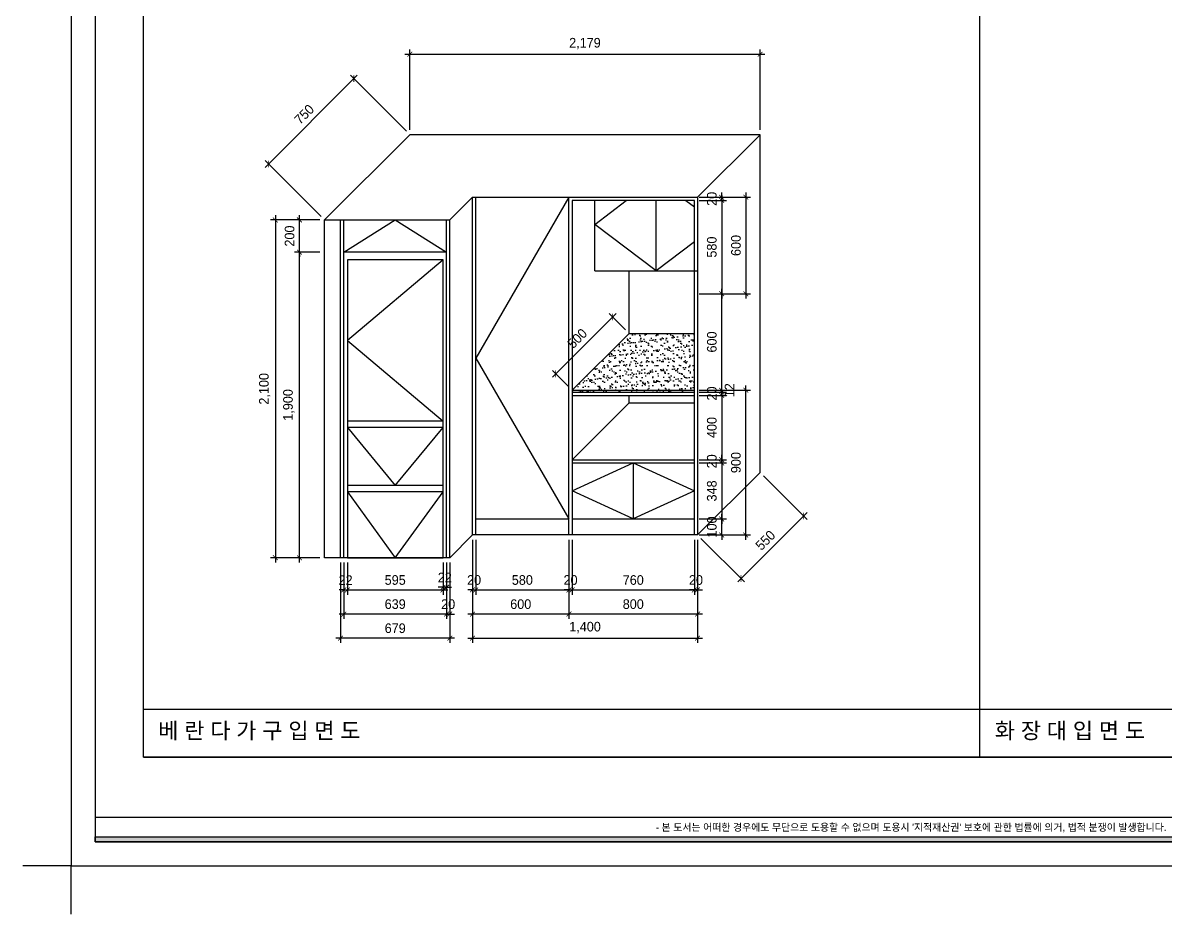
# Model space of a CAD drawing. Header units: millimetres. Extents: x 261942 to 379971, y 117646 to 213875.
# Drawn here: x 340971 to 348076, y 154486 to 160028 of the extents above; entities that cross this region are included whole.
import ezdxf
from ezdxf.enums import TextEntityAlignment as Align

# ---------------------------------------------------------------- set-up
doc = ezdxf.new("R2010")
doc.units = ezdxf.units.MM
doc.header["$LTSCALE"] = 100
doc.header["$PDMODE"] = 3
doc.layers.get('DEFPOINTS').update_dxf_attribs({"color": 248})
for name, color, linetype in [('0-ELC TEXT', 7, 'Continuous'), ('0-SHEET', 7, 'Continuous'), ('04_FUR', 6, 'Continuous'), ('06-FUR', 6, 'Continuous'), ('F-SYM', 7, 'Continuous'), ('FORM(YOURNAME)-11', 1, 'Continuous')]:
    doc.layers.add(name, color=color, linetype=linetype)
doc.styles.add('HY 울릉도 L', font='')
doc.styles.add('YOURNAME', font='HY울릉도M.TTF')
doc.styles.add('코레일둥고', font='Korail_Round_Gothic_Medium.ttf')
doc.styles.get('HY 울릉도 L').set_extended_font_data('HY울릉도L')
doc.dimstyles.new('30', dxfattribs={"dimscale": 30, "dimtxt": 2, "dimasz": 1, "dimexe": 1, "dimexo": 1, "dimgap": 1, "dimtad": 1, "dimdec": 0, "dimrnd": 0.05, "dimdsep": 46, "dimlunit": 6, "dimtxsty": 'HY 울릉도 L', "dimblk": 'ARCHTICK', "dimcen": 2.5, "dimdle": 1, "dimclrd": 133, "dimclre": 133, "dimclrt": 30, "dimadec": 0, "dimazin": 0, "dimtfac": 1, "dimtdec": 0, "dimtix": 1, "dimtmove": 2, "dimatfit": 3, "dimldrblk": 'ARCHTICK', "dimfxl": 0, "dimlwd": -1, "dimlwe": -1, "dimarcsym": 0})

# ---------------------------------------------------------------- blocks, each defined once
blk = doc.blocks.new('_ArchTick')
at = {"color": 0, "linetype": 'ByBlock', "const_width": 0.15}
blk.add_lwpolyline([(-0.5, -0.5), (0.5, 0.5)], dxfattribs=at)
blk = doc.blocks.new('*D485')
at = {"color": 133}
for p, q in [((343347.7, 159832.6), (345586.7, 159832.6)), ((343377.7, 159362.6), (343377.7, 159862.6)), ((345556.7, 159362.6), (345556.7, 159862.6))]:
    blk.add_line(p, q, dxfattribs=at)
at = {"layer": 'DEFPOINTS', "color": 0}
for p in [(345556.7, 159832.6), (343377.7, 159332.6, 163.6), (345556.7, 159332.6, 163.6)]:
    blk.add_point(p, dxfattribs=at)
at = {"color": 133, "xscale": 30, "yscale": 30, "zscale": 30, "rotation": 180}
blk.add_blockref('_ArchTick', (343377.7, 159832.6), dxfattribs=at)
at = {"color": 133, "xscale": 30, "yscale": 30, "zscale": 30}
blk.add_blockref('_ArchTick', (345556.7, 159832.6), dxfattribs=at)
at = {"color": 30, "insert": (344467.2, 159898.6), "char_height": 60, "attachment_point": 5, "style": 'HY 울릉도 L'}
blk.add_mtext('2,179', dxfattribs=at)
blk = doc.blocks.new('*D487')
at = {"color": 133}
for p, q in [((342541.5, 158832.3), (342541.5, 156672.3)), ((342817.4, 158802.3), (342511.5, 158802.3)), ((342817.4, 156702.3), (342511.5, 156702.3))]:
    blk.add_line(p, q, dxfattribs=at)
at = {"layer": 'DEFPOINTS', "color": 0}
for p in [(342847.4, 158802.3, 163.6), (342541.5, 156702.3), (342847.4, 156702.3, 163.6)]:
    blk.add_point(p, dxfattribs=at)
at = {"color": 133, "xscale": 30, "yscale": 30, "zscale": 30}
for p, rotation in [((342541.5, 158802.3), 90), ((342541.5, 156702.3), 270)]:
    blk.add_blockref('_ArchTick', p, dxfattribs=dict(at, rotation=rotation))
at = {"color": 30, "insert": (342475.5, 157752.3), "char_height": 60, "attachment_point": 5, "rotation": 90, "style": 'HY 울릉도 L'}
blk.add_mtext('2,100', dxfattribs=at)
blk = doc.blocks.new('*D488')
at = {"color": 133}
for p, q in [((342817.4, 158602.3), (342661.5, 158602.3)), ((342691.5, 156672.3), (342691.5, 158632.3)), ((342787.4, 156702.3), (342661.5, 156702.3))]:
    blk.add_line(p, q, dxfattribs=at)
at = {"layer": 'DEFPOINTS', "color": 0}
for p in [(342691.5, 158602.3), (342847.4, 158602.3), (342817.4, 156702.3)]:
    blk.add_point(p, dxfattribs=at)
at = {"color": 133, "xscale": 30, "yscale": 30, "zscale": 30}
for p, rotation in [((342691.5, 158602.3), 90), ((342691.5, 156702.3), 270)]:
    blk.add_blockref('_ArchTick', p, dxfattribs=dict(at, rotation=rotation))
at = {"color": 30, "insert": (342625.5, 157652.3), "char_height": 60, "attachment_point": 5, "rotation": 90, "style": 'HY 울릉도 L'}
blk.add_mtext('1,900', dxfattribs=at)
blk = doc.blocks.new('*D489')
at = {"color": 133}
for p, q in [((342691.5, 158802.3), (342691.5, 158832.3)), ((342817.4, 158802.3), (342661.5, 158802.3)), ((342691.5, 158602.3), (342691.5, 158802.3)), ((342817.4, 158602.3), (342661.5, 158602.3)), ((342691.5, 158602.3), (342691.5, 158572.3))]:
    blk.add_line(p, q, dxfattribs=at)
at = {"layer": 'DEFPOINTS', "color": 0}
for p in [(342691.5, 158802.3), (342847.4, 158802.3, 163.6), (342847.4, 158602.3)]:
    blk.add_point(p, dxfattribs=at)
at = {"color": 133, "xscale": 30, "yscale": 30, "zscale": 30}
for p, rotation in [((342691.5, 158802.3), 270), ((342691.5, 158602.3), 90)]:
    blk.add_blockref('_ArchTick', p, dxfattribs=dict(at, rotation=rotation))
at = {"color": 30, "insert": (342630.2, 158702.3), "char_height": 60, "attachment_point": 5, "rotation": 90, "style": 'HY 울릉도 L'}
blk.add_mtext('200', dxfattribs=at)
blk = doc.blocks.new('*D490')
at = {"color": 133}
for p, q in [((342947.4, 156672.3), (342947.4, 156172.3)), ((343626.4, 156672.3), (343626.4, 156172.3)), ((343656.4, 156202.3), (342917.4, 156202.3))]:
    blk.add_line(p, q, dxfattribs=at)
at = {"layer": 'DEFPOINTS', "color": 0}
for p in [(342947.4, 156702.3), (343626.4, 156702.3), (342947.4, 156202.3)]:
    blk.add_point(p, dxfattribs=at)
at = {"color": 133, "xscale": 30, "yscale": 30, "zscale": 30, "rotation": 180}
blk.add_blockref('_ArchTick', (342947.4, 156202.3), dxfattribs=at)
at = {"color": 133, "xscale": 30, "yscale": 30, "zscale": 30}
blk.add_blockref('_ArchTick', (343626.4, 156202.3), dxfattribs=at)
at = {"color": 30, "insert": (343286.9, 156263.6), "char_height": 60, "attachment_point": 5, "style": 'HY 울릉도 L'}
blk.add_mtext('679', dxfattribs=at)
blk = doc.blocks.new('*D491')
at = {"color": 133}
for p, q in [((342967.4, 156672.3), (342967.4, 156472.3)), ((342989.4, 156672.3), (342989.4, 156472.3)), ((342967.4, 156502.3), (342937.4, 156502.3)), ((342967.4, 156502.3), (342989.4, 156502.3)), ((342989.4, 156502.3), (343019.4, 156502.3))]:
    blk.add_line(p, q, dxfattribs=at)
at = {"layer": 'DEFPOINTS', "color": 0}
for p in [(342967.4, 156702.3), (342989.4, 156702.3), (342989.4, 156502.3)]:
    blk.add_point(p, dxfattribs=at)
at = {"color": 133, "xscale": 30, "yscale": 30, "zscale": 30}
blk.add_blockref('_ArchTick', (342967.4, 156502.3), dxfattribs=at)
at = {"color": 133, "xscale": 30, "yscale": 30, "zscale": 30, "rotation": 180}
blk.add_blockref('_ArchTick', (342989.4, 156502.3), dxfattribs=at)
at = {"color": 30, "insert": (342978.4, 156563), "char_height": 60, "attachment_point": 5, "style": 'HY 울릉도 L'}
blk.add_mtext('22', dxfattribs=at)
blk = doc.blocks.new('*D492')
at = {"color": 133}
for p, q in [((342989.4, 156672.3), (342989.4, 156472.3)), ((343584.4, 156672.3), (343584.4, 156472.3)), ((342959.4, 156502.3), (343614.4, 156502.3))]:
    blk.add_line(p, q, dxfattribs=at)
at = {"layer": 'DEFPOINTS', "color": 0}
for p in [(342989.4, 156702.3), (343584.4, 156702.3), (343584.4, 156502.3)]:
    blk.add_point(p, dxfattribs=at)
at = {"color": 133, "xscale": 30, "yscale": 30, "zscale": 30, "rotation": 180}
blk.add_blockref('_ArchTick', (342989.4, 156502.3), dxfattribs=at)
at = {"color": 133, "xscale": 30, "yscale": 30, "zscale": 30}
blk.add_blockref('_ArchTick', (343584.4, 156502.3), dxfattribs=at)
at = {"color": 30, "insert": (343286.9, 156563.6), "char_height": 60, "attachment_point": 5, "style": 'HY 울릉도 L'}
blk.add_mtext('595', dxfattribs=at)
blk = doc.blocks.new('*D493')
at = {"color": 133}
for p, q in [((343584.4, 156672.3), (343584.4, 156488.6)), ((343606.4, 156672.3), (343606.4, 156488.6)), ((343584.4, 156518.6), (343554.4, 156518.6)), ((343606.4, 156518.6), (343584.4, 156518.6)), ((343606.4, 156518.6), (343636.4, 156518.6))]:
    blk.add_line(p, q, dxfattribs=at)
at = {"layer": 'DEFPOINTS', "color": 0}
for p in [(343584.4, 156702.3), (343606.4, 156702.3), (343584.4, 156518.6)]:
    blk.add_point(p, dxfattribs=at)
at = {"color": 133, "xscale": 30, "yscale": 30, "zscale": 30}
blk.add_blockref('_ArchTick', (343584.4, 156518.6), dxfattribs=at)
at = {"color": 133, "xscale": 30, "yscale": 30, "zscale": 30, "rotation": 180}
blk.add_blockref('_ArchTick', (343606.4, 156518.6), dxfattribs=at)
at = {"color": 30, "insert": (343595.4, 156579.3), "char_height": 60, "attachment_point": 5, "style": 'HY 울릉도 L'}
blk.add_mtext('22', dxfattribs=at)
blk = doc.blocks.new('*D494')
at = {"color": 133}
for p, q in [((343606.4, 156672.3), (343606.4, 156322.3)), ((343626.4, 156672.3), (343626.4, 156322.3)), ((343606.4, 156352.3), (343576.4, 156352.3)), ((343606.4, 156352.3), (343626.4, 156352.3)), ((343626.4, 156352.3), (343656.4, 156352.3))]:
    blk.add_line(p, q, dxfattribs=at)
at = {"layer": 'DEFPOINTS', "color": 0}
for p in [(343606.4, 156702.3), (343626.4, 156702.3), (343626.4, 156352.3)]:
    blk.add_point(p, dxfattribs=at)
at = {"color": 133, "xscale": 30, "yscale": 30, "zscale": 30}
blk.add_blockref('_ArchTick', (343606.4, 156352.3), dxfattribs=at)
at = {"color": 133, "xscale": 30, "yscale": 30, "zscale": 30, "rotation": 180}
blk.add_blockref('_ArchTick', (343626.4, 156352.3), dxfattribs=at)
at = {"color": 30, "insert": (343616.4, 156413.5), "char_height": 60, "attachment_point": 5, "style": 'HY 울릉도 L'}
blk.add_mtext('20', dxfattribs=at)
blk = doc.blocks.new('*D495')
at = {"color": 133}
for p, q in [((342967.4, 156672.3), (342967.4, 156322.3)), ((343606.4, 156672.3), (343606.4, 156322.3)), ((343636.4, 156352.3), (342937.4, 156352.3))]:
    blk.add_line(p, q, dxfattribs=at)
at = {"layer": 'DEFPOINTS', "color": 0}
for p in [(342967.4, 156702.3), (343606.4, 156702.3), (342967.4, 156352.3)]:
    blk.add_point(p, dxfattribs=at)
at = {"color": 133, "xscale": 30, "yscale": 30, "zscale": 30, "rotation": 180}
blk.add_blockref('_ArchTick', (342967.4, 156352.3), dxfattribs=at)
at = {"color": 133, "xscale": 30, "yscale": 30, "zscale": 30}
blk.add_blockref('_ArchTick', (343606.4, 156352.3), dxfattribs=at)
at = {"color": 30, "insert": (343286.9, 156413.6), "char_height": 60, "attachment_point": 5, "style": 'HY 울릉도 L'}
blk.add_mtext('639', dxfattribs=at)
blk = doc.blocks.new('*D496')
at = {"color": 133}
for p, q in [((343767.8, 156813.7), (343767.8, 156172.3)), ((345167.8, 156813.7), (345167.8, 156172.3)), ((343737.8, 156202.3), (345197.8, 156202.3))]:
    blk.add_line(p, q, dxfattribs=at)
at = {"layer": 'DEFPOINTS', "color": 0}
for p in [(343767.8, 156843.7), (345167.8, 156843.7, 163.6), (345167.8, 156202.3)]:
    blk.add_point(p, dxfattribs=at)
at = {"color": 133, "xscale": 30, "yscale": 30, "zscale": 30, "rotation": 180}
blk.add_blockref('_ArchTick', (343767.8, 156202.3), dxfattribs=at)
at = {"color": 133, "xscale": 30, "yscale": 30, "zscale": 30}
blk.add_blockref('_ArchTick', (345167.8, 156202.3), dxfattribs=at)
at = {"color": 30, "insert": (344467.8, 156268.2), "char_height": 60, "attachment_point": 5, "style": 'HY 울릉도 L'}
blk.add_mtext('1,400', dxfattribs=at)
blk = doc.blocks.new('*D497')
at = {"color": 133}
for p, q in [((345147.8, 156813.7), (345147.8, 156472.3)), ((345167.8, 156813.7), (345167.8, 156472.3)), ((345147.8, 156502.3), (345117.8, 156502.3)), ((345167.8, 156502.3), (345147.8, 156502.3)), ((345167.8, 156502.3), (345197.8, 156502.3))]:
    blk.add_line(p, q, dxfattribs=at)
at = {"layer": 'DEFPOINTS', "color": 0}
for p in [(345147.8, 156843.7), (345167.8, 156843.7, 163.6), (345147.8, 156502.3)]:
    blk.add_point(p, dxfattribs=at)
at = {"color": 133, "xscale": 30, "yscale": 30, "zscale": 30}
blk.add_blockref('_ArchTick', (345147.8, 156502.3), dxfattribs=at)
at = {"color": 133, "xscale": 30, "yscale": 30, "zscale": 30, "rotation": 180}
blk.add_blockref('_ArchTick', (345167.8, 156502.3), dxfattribs=at)
at = {"color": 30, "insert": (345157.8, 156563.5), "char_height": 60, "attachment_point": 5, "style": 'HY 울릉도 L'}
blk.add_mtext('20', dxfattribs=at)
blk = doc.blocks.new('*D498')
at = {"color": 133}
for p, q in [((344367.8, 156813.7), (344367.8, 156322.3)), ((345167.8, 156813.7), (345167.8, 156322.3)), ((345197.8, 156352.3), (344337.8, 156352.3))]:
    blk.add_line(p, q, dxfattribs=at)
at = {"layer": 'DEFPOINTS', "color": 0}
for p in [(344367.8, 156843.7), (345167.8, 156843.7, 163.6), (344367.8, 156352.3)]:
    blk.add_point(p, dxfattribs=at)
at = {"color": 133, "xscale": 30, "yscale": 30, "zscale": 30, "rotation": 180}
blk.add_blockref('_ArchTick', (344367.8, 156352.3), dxfattribs=at)
at = {"color": 133, "xscale": 30, "yscale": 30, "zscale": 30}
blk.add_blockref('_ArchTick', (345167.8, 156352.3), dxfattribs=at)
at = {"color": 30, "insert": (344767.8, 156413.6), "char_height": 60, "attachment_point": 5, "style": 'HY 울릉도 L'}
blk.add_mtext('800', dxfattribs=at)
blk = doc.blocks.new('*D499')
at = {"color": 133}
for p, q in [((344367.8, 156813.7), (344367.8, 156472.3)), ((344387.8, 156813.7), (344387.8, 156472.3)), ((344367.8, 156502.3), (344337.8, 156502.3)), ((344367.8, 156502.3), (344387.8, 156502.3)), ((344387.8, 156502.3), (344417.8, 156502.3))]:
    blk.add_line(p, q, dxfattribs=at)
at = {"layer": 'DEFPOINTS', "color": 0}
for p in [(344367.8, 156843.7), (344387.8, 156843.7), (344387.8, 156502.3)]:
    blk.add_point(p, dxfattribs=at)
at = {"color": 133, "xscale": 30, "yscale": 30, "zscale": 30}
blk.add_blockref('_ArchTick', (344367.8, 156502.3), dxfattribs=at)
at = {"color": 133, "xscale": 30, "yscale": 30, "zscale": 30, "rotation": 180}
blk.add_blockref('_ArchTick', (344387.8, 156502.3), dxfattribs=at)
at = {"color": 30, "insert": (344377.8, 156563.5), "char_height": 60, "attachment_point": 5, "style": 'HY 울릉도 L'}
blk.add_mtext('20', dxfattribs=at)
blk = doc.blocks.new('*D500')
at = {"color": 133}
for p, q in [((344387.8, 156813.7), (344387.8, 156472.3)), ((345147.8, 156813.7), (345147.8, 156472.3)), ((344357.8, 156502.3), (345177.8, 156502.3))]:
    blk.add_line(p, q, dxfattribs=at)
at = {"layer": 'DEFPOINTS', "color": 0}
for p in [(344387.8, 156843.7), (345147.8, 156843.7), (345147.8, 156502.3)]:
    blk.add_point(p, dxfattribs=at)
at = {"color": 133, "xscale": 30, "yscale": 30, "zscale": 30, "rotation": 180}
blk.add_blockref('_ArchTick', (344387.8, 156502.3), dxfattribs=at)
at = {"color": 133, "xscale": 30, "yscale": 30, "zscale": 30}
blk.add_blockref('_ArchTick', (345147.8, 156502.3), dxfattribs=at)
at = {"color": 30, "insert": (344767.8, 156563.5), "char_height": 60, "attachment_point": 5, "style": 'HY 울릉도 L'}
blk.add_mtext('760', dxfattribs=at)
blk = doc.blocks.new('*D501')
at = {"color": 133}
for p, q in [((343767.8, 156813.7), (343767.8, 156322.3)), ((344367.8, 156813.7), (344367.8, 156322.3)), ((344397.8, 156352.3), (343737.8, 156352.3))]:
    blk.add_line(p, q, dxfattribs=at)
at = {"layer": 'DEFPOINTS', "color": 0}
for p in [(343767.8, 156843.7), (344367.8, 156843.7), (343767.8, 156352.3)]:
    blk.add_point(p, dxfattribs=at)
at = {"color": 133, "xscale": 30, "yscale": 30, "zscale": 30, "rotation": 180}
blk.add_blockref('_ArchTick', (343767.8, 156352.3), dxfattribs=at)
at = {"color": 133, "xscale": 30, "yscale": 30, "zscale": 30}
blk.add_blockref('_ArchTick', (344367.8, 156352.3), dxfattribs=at)
at = {"color": 30, "insert": (344067.8, 156413.5), "char_height": 60, "attachment_point": 5, "style": 'HY 울릉도 L'}
blk.add_mtext('600', dxfattribs=at)
blk = doc.blocks.new('*D502')
at = {"color": 133}
for p, q in [((343767.8, 156813.7), (343767.8, 156472.3)), ((343787.8, 156813.7), (343787.8, 156472.3)), ((343767.8, 156502.3), (343737.8, 156502.3)), ((343767.8, 156502.3), (343787.8, 156502.3)), ((343787.8, 156502.3), (343817.8, 156502.3))]:
    blk.add_line(p, q, dxfattribs=at)
at = {"layer": 'DEFPOINTS', "color": 0}
for p in [(343767.8, 156843.7), (343787.8, 156843.7), (343787.8, 156502.3)]:
    blk.add_point(p, dxfattribs=at)
at = {"color": 133, "xscale": 30, "yscale": 30, "zscale": 30}
blk.add_blockref('_ArchTick', (343767.8, 156502.3), dxfattribs=at)
at = {"color": 133, "xscale": 30, "yscale": 30, "zscale": 30, "rotation": 180}
blk.add_blockref('_ArchTick', (343787.8, 156502.3), dxfattribs=at)
at = {"color": 30, "insert": (343777.8, 156563.5), "char_height": 60, "attachment_point": 5, "style": 'HY 울릉도 L'}
blk.add_mtext('20', dxfattribs=at)
blk = doc.blocks.new('*D503')
at = {"color": 133}
for p, q in [((343787.8, 156813.7), (343787.8, 156472.3)), ((344367.8, 156813.7), (344367.8, 156472.3)), ((343757.8, 156502.3), (344397.8, 156502.3))]:
    blk.add_line(p, q, dxfattribs=at)
at = {"layer": 'DEFPOINTS', "color": 0}
for p in [(343787.8, 156843.7), (344367.8, 156843.7), (344367.8, 156502.3)]:
    blk.add_point(p, dxfattribs=at)
at = {"color": 133, "xscale": 30, "yscale": 30, "zscale": 30, "rotation": 180}
blk.add_blockref('_ArchTick', (343787.8, 156502.3), dxfattribs=at)
at = {"color": 133, "xscale": 30, "yscale": 30, "zscale": 30}
blk.add_blockref('_ArchTick', (344367.8, 156502.3), dxfattribs=at)
at = {"color": 30, "insert": (344077.8, 156563.6), "char_height": 60, "attachment_point": 5, "style": 'HY 울릉도 L'}
blk.add_mtext('580', dxfattribs=at)
blk = doc.blocks.new('*D504')
at = {"color": 133}
for p, q in [((345577.9, 157211.4), (345848.9, 156940.5)), ((345417.5, 156551.6), (345848.9, 156982.9)), ((345189, 156822.5), (345460, 156551.6))]:
    blk.add_line(p, q, dxfattribs=at)
at = {"layer": 'DEFPOINTS', "color": 0}
for p in [(345556.7, 157232.6, 163.6), (345827.6, 156961.7), (345167.8, 156843.7, 163.6)]:
    blk.add_point(p, dxfattribs=at)
at = {"color": 133, "xscale": 30, "yscale": 30, "zscale": 30}
for p, rotation in [((345827.6, 156961.7), 45), ((345438.7, 156572.8), 225)]:
    blk.add_blockref('_ArchTick', p, dxfattribs=dict(at, rotation=rotation))
at = {"color": 30, "insert": (345589.8, 156810.6), "char_height": 60, "attachment_point": 5, "rotation": 45, "style": 'HY 울릉도 L'}
blk.add_mtext('550', dxfattribs=at)
blk = doc.blocks.new('*D505')
at = {"color": 133}
for p, q in [((342478, 159129.2), (343050.8, 159702)), ((343356.5, 159353.8), (343008.4, 159702)), ((342826.2, 158823.5), (342478, 159171.6))]:
    blk.add_line(p, q, dxfattribs=at)
at = {"layer": 'DEFPOINTS', "color": 0}
for p in [(343029.6, 159680.7), (343377.7, 159332.6, 163.6), (342847.4, 158802.3, 163.6)]:
    blk.add_point(p, dxfattribs=at)
at = {"color": 133, "xscale": 30, "yscale": 30, "zscale": 30}
for p, rotation in [((343029.6, 159680.7), 44.99999999999371), ((342499.3, 159150.4), 224.9999999999937)]:
    blk.add_blockref('_ArchTick', p, dxfattribs=dict(at, rotation=rotation))
at = {"color": 30, "insert": (342721.1, 159458.9), "char_height": 60, "attachment_point": 5, "rotation": 45, "style": 'HY 울릉도 L'}
blk.add_mtext('750', dxfattribs=at)
blk = doc.blocks.new('*D506')
at = {"color": 133}
for p, q in [((345317.8, 156943.7), (345317.8, 156973.7)), ((345177.8, 156943.7), (345347.8, 156943.7)), ((345317.8, 156843.7), (345317.8, 156943.7)), ((345177.8, 156843.7), (345347.8, 156843.7)), ((345317.8, 156843.7), (345317.8, 156813.7))]:
    blk.add_line(p, q, dxfattribs=at)
at = {"layer": 'DEFPOINTS', "color": 0}
for p in [(345147.8, 156943.7), (345317.8, 156943.7), (345147.8, 156843.7)]:
    blk.add_point(p, dxfattribs=at)
at = {"color": 133, "xscale": 30, "yscale": 30, "zscale": 30}
for p, rotation in [((345317.8, 156943.7), 270), ((345317.8, 156843.7), 90)]:
    blk.add_blockref('_ArchTick', p, dxfattribs=dict(at, rotation=rotation))
at = {"color": 30, "insert": (345256.6, 156893.7), "char_height": 60, "attachment_point": 5, "rotation": 90, "style": 'HY 울릉도 L'}
blk.add_mtext('100', dxfattribs=at)
blk = doc.blocks.new('*D507')
at = {"color": 133}
for p, q in [((345177.8, 157743.7), (345497.8, 157743.7)), ((345467.8, 156813.7), (345467.8, 157773.7)), ((345177.8, 156843.7), (345497.8, 156843.7))]:
    blk.add_line(p, q, dxfattribs=at)
at = {"layer": 'DEFPOINTS', "color": 0}
for p in [(345147.8, 157743.7), (345467.8, 157743.7), (345147.8, 156843.7)]:
    blk.add_point(p, dxfattribs=at)
at = {"color": 133, "xscale": 30, "yscale": 30, "zscale": 30}
for p, rotation in [((345467.8, 157743.7), 90), ((345467.8, 156843.7), 270)]:
    blk.add_blockref('_ArchTick', p, dxfattribs=dict(at, rotation=rotation))
at = {"color": 30, "insert": (345406.5, 157293.7), "char_height": 60, "attachment_point": 5, "rotation": 90, "style": 'HY 울릉도 L'}
blk.add_mtext('900', dxfattribs=at)
blk = doc.blocks.new('*D508')
at = {"color": 133}
for p, q in [((345177.8, 157743.7), (345347.8, 157743.7)), ((345317.8, 157743.7), (345317.8, 157773.7)), ((345317.8, 157731.7), (345317.8, 157743.7)), ((345177.8, 157731.7), (345347.8, 157731.7)), ((345317.8, 157731.7), (345317.8, 157701.7))]:
    blk.add_line(p, q, dxfattribs=at)
at = {"layer": 'DEFPOINTS', "color": 0}
for p in [(345147.8, 157743.7), (345317.8, 157743.7), (345147.8, 157731.7)]:
    blk.add_point(p, dxfattribs=at)
at = {"color": 133, "xscale": 30, "yscale": 30, "zscale": 30}
for p, rotation in [((345317.8, 157743.7), 270), ((345317.8, 157731.7), 90)]:
    blk.add_blockref('_ArchTick', p, dxfattribs=dict(at, rotation=rotation))
at = {"color": 30, "insert": (345366.1, 157743.7), "char_height": 60, "attachment_point": 5, "rotation": 90, "style": 'HY 울릉도 L'}
blk.add_mtext('12', dxfattribs=at)
blk = doc.blocks.new('*D509')
at = {"color": 133}
for p, q in [((345177.8, 158343.7), (345347.8, 158343.7)), ((345317.8, 157713.7), (345317.8, 158373.7)), ((345177.8, 157743.7), (345347.8, 157743.7))]:
    blk.add_line(p, q, dxfattribs=at)
at = {"layer": 'DEFPOINTS', "color": 0}
for p in [(345147.8, 158343.7), (345317.8, 158343.7), (345147.8, 157743.7)]:
    blk.add_point(p, dxfattribs=at)
at = {"color": 133, "xscale": 30, "yscale": 30, "zscale": 30}
for p, rotation in [((345317.8, 158343.7), 90), ((345317.8, 157743.7), 270)]:
    blk.add_blockref('_ArchTick', p, dxfattribs=dict(at, rotation=rotation))
at = {"color": 30, "insert": (345256.6, 158043.7), "char_height": 60, "attachment_point": 5, "rotation": 90, "style": 'HY 울릉도 L'}
blk.add_mtext('600', dxfattribs=at)
blk = doc.blocks.new('*D510')
at = {"color": 133}
for p, q in [((345317.8, 158953.7), (345317.8, 158313.7)), ((345177.8, 158923.7), (345347.8, 158923.7)), ((345177.8, 158343.7), (345347.8, 158343.7))]:
    blk.add_line(p, q, dxfattribs=at)
at = {"layer": 'DEFPOINTS', "color": 0}
for p in [(345147.8, 158923.7), (345147.8, 158343.7), (345317.8, 158343.7)]:
    blk.add_point(p, dxfattribs=at)
at = {"color": 133, "xscale": 30, "yscale": 30, "zscale": 30}
for p, rotation in [((345317.8, 158923.7), 90), ((345317.8, 158343.7), 270)]:
    blk.add_blockref('_ArchTick', p, dxfattribs=dict(at, rotation=rotation))
at = {"color": 30, "insert": (345256.5, 158633.7), "char_height": 60, "attachment_point": 5, "rotation": 90, "style": 'HY 울릉도 L'}
blk.add_mtext('580', dxfattribs=at)
blk = doc.blocks.new('*D511')
at = {"color": 133}
for p, q in [((345317.8, 158943.7), (345317.8, 158973.7)), ((345177.8, 158943.7), (345347.8, 158943.7)), ((345177.8, 158923.7), (345347.8, 158923.7)), ((345317.8, 158923.7), (345317.8, 158943.7)), ((345317.8, 158923.7), (345317.8, 158893.7))]:
    blk.add_line(p, q, dxfattribs=at)
at = {"layer": 'DEFPOINTS', "color": 0}
for p in [(345147.8, 158943.7, 163.6), (345147.8, 158923.7), (345317.8, 158943.7)]:
    blk.add_point(p, dxfattribs=at)
at = {"color": 133, "xscale": 30, "yscale": 30, "zscale": 30}
for p, rotation in [((345317.8, 158943.7), 270), ((345317.8, 158923.7), 90)]:
    blk.add_blockref('_ArchTick', p, dxfattribs=dict(at, rotation=rotation))
at = {"color": 30, "insert": (345256.6, 158933.7), "char_height": 60, "attachment_point": 5, "rotation": 90, "style": 'HY 울릉도 L'}
blk.add_mtext('20', dxfattribs=at)
blk = doc.blocks.new('*D512')
at = {"color": 133}
for p, q in [((345467.8, 158973.7), (345467.8, 158313.7)), ((345177.8, 158943.7), (345497.8, 158943.7)), ((345177.8, 158343.7), (345497.8, 158343.7))]:
    blk.add_line(p, q, dxfattribs=at)
at = {"layer": 'DEFPOINTS', "color": 0}
for p in [(345147.8, 158943.7, 163.6), (345147.8, 158343.7), (345467.8, 158343.7)]:
    blk.add_point(p, dxfattribs=at)
at = {"color": 133, "xscale": 30, "yscale": 30, "zscale": 30}
for p, rotation in [((345467.8, 158943.7), 90), ((345467.8, 158343.7), 270)]:
    blk.add_blockref('_ArchTick', p, dxfattribs=dict(at, rotation=rotation))
at = {"color": 30, "insert": (345406.6, 158643.7), "char_height": 60, "attachment_point": 5, "rotation": 90, "style": 'HY 울릉도 L'}
blk.add_mtext('600', dxfattribs=at)
blk = doc.blocks.new('FORM-PLAN')
at = {"layer": 'FORM(YOURNAME)-11'}
h = blk.add_hatch(color=256, dxfattribs=at)
h.dxf.hatch_style = 1
h.paths.add_polyline_path([(-71444, 55115), (10556, 55115), (10556, 54915), (-71444, 54915)])
h.paths.add_polyline_path([(-71444, -2085), (10556, -2085), (10556, -2285), (-71444, -2285)])
at = {"layer": 'DEFPOINTS', "color": 158}
blk.add_line((1346, -1285), (-71444, -1285), dxfattribs=at)
for points in [[(-71444, -2285), (10556, -2285), (10556, 55115), (-71444, 55115)], [(-69444, 53115), (-64, 53115), (-64, 1215), (-69444, 1215)]]:
    blk.add_lwpolyline(points, close=True, dxfattribs=at)
at = {"layer": 'DEFPOINTS', "color": 1}
blk.add_lwpolyline([(-72444, -5285), (-72444, -3285), (-74444, -3285)], dxfattribs=at)
at = {"layer": 'FORM(YOURNAME)-11', "color": 250}
blk.add_lwpolyline([(-72444, -3285), (11556, -3285), (11556, 56115), (-72444, 56115)], close=True, dxfattribs=at)
at = {"layer": 'FORM(YOURNAME)-11'}
blk.add_lwpolyline([(-71444, -2085), (10556, -2085), (10556, -2285), (-71444, -2285)], close=True, dxfattribs=at)
at = {"layer": 'FORM(YOURNAME)-11', "color": 1, "style": 'YOURNAME'}
blk.add_text("- 본 도서는 어떠한 경우에도 무단으로 도용할 수 없으며 도용시 '지적재산권' 보호에 관한 법률에 의거, 법적 분쟁이 발생합니다.  또한 본 도서에 관한 모든 저작권은 당사에 있습니다. -", height=300, dxfattribs=at).set_placement((-32990, -1685), align=Align.MIDDLE_CENTER)
at = {"layer": 'FORM(YOURNAME)-11', "color": 3, "style": 'YOURNAME'}
for tag, height, p in [('1', 450, (9905, 18188)), ('2', 450, (9905, 17544)), ('3', 450, (9905, 16257)), ('4', 450, (9905, 14326)), ('5', 515, (9905, 12009)), ('6', 515, (9905, 9757)), ('7', 515, (9905, 7504)), ('8', 515, (9905, 5252)), ('9', 515, (9905, 2999)), ('10', 515, (5655, 811)), ('11', 515, (9905, 747)), ('12', 515, (5655, -1441)), ('13', 515, (9905, -1441))]:
    blk.add_attdef(tag, text='', height=height, dxfattribs=at).set_placement(p, align=Align.MIDDLE_RIGHT)
blk = doc.blocks.new('*U592')
at = {"layer": 'F-SYM', "xscale": 0.15, "yscale": 0.15, "zscale": 0.15}
blk.add_blockref('FORM-PLAN', (352137.4, 155279.1), dxfattribs=at)
blk = doc.blocks.new('*D532')
at = {"color": 133}
for p, q in [((344660.7, 158220.3), (344264.7, 157824.3)), ((344720.2, 158118.5), (344618.3, 158220.3)), ((344366.6, 157764.9), (344264.7, 157866.8))]:
    blk.add_line(p, q, dxfattribs=at)
at = {"layer": 'DEFPOINTS', "color": 0}
for p in [(344741.4, 158097.2), (344285.9, 157845.6), (344387.8, 157743.7)]:
    blk.add_point(p, dxfattribs=at)
at = {"color": 133, "xscale": 30, "yscale": 30, "zscale": 30}
for p, rotation in [((344639.5, 158199.1), 45), ((344285.9, 157845.6), 225)]:
    blk.add_blockref('_ArchTick', p, dxfattribs=dict(at, rotation=rotation))
at = {"color": 30, "insert": (344419.4, 158065.7), "char_height": 60, "attachment_point": 5, "rotation": 45, "style": 'HY 울릉도 L'}
blk.add_mtext('500', dxfattribs=at)
blk = doc.blocks.new('*D533')
at = {"color": 133}
for p, q in [((345317.8, 157731.7), (345317.8, 157761.7)), ((345177.8, 157731.7), (345347.8, 157731.7)), ((345177.8, 157711.7), (345347.8, 157711.7)), ((345317.8, 157731.7), (345317.8, 157711.7)), ((345317.8, 157711.7), (345317.8, 157681.7))]:
    blk.add_line(p, q, dxfattribs=at)
at = {"layer": 'DEFPOINTS', "color": 0}
for p in [(345147.8, 157731.7), (345147.8, 157711.7), (345317.8, 157711.7)]:
    blk.add_point(p, dxfattribs=at)
at = {"color": 133, "xscale": 30, "yscale": 30, "zscale": 30}
for p, rotation in [((345317.8, 157731.7), 270), ((345317.8, 157711.7), 90)]:
    blk.add_blockref('_ArchTick', p, dxfattribs=dict(at, rotation=rotation))
at = {"color": 30, "insert": (345256.6, 157723.5), "char_height": 60, "attachment_point": 5, "rotation": 90, "style": 'HY 울릉도 L'}
blk.add_mtext('20', dxfattribs=at)
blk = doc.blocks.new('*D534')
at = {"color": 133}
for p, q in [((345177.8, 157711.7), (345347.8, 157711.7)), ((345317.8, 157741.7), (345317.8, 157281.7)), ((345177.8, 157311.7), (345347.8, 157311.7))]:
    blk.add_line(p, q, dxfattribs=at)
at = {"layer": 'DEFPOINTS', "color": 0}
for p in [(345147.8, 157711.7), (345147.8, 157311.7), (345317.8, 157311.7)]:
    blk.add_point(p, dxfattribs=at)
at = {"color": 133, "xscale": 30, "yscale": 30, "zscale": 30}
for p, rotation in [((345317.8, 157711.7), 90), ((345317.8, 157311.7), 270)]:
    blk.add_blockref('_ArchTick', p, dxfattribs=dict(at, rotation=rotation))
at = {"color": 30, "insert": (345256.6, 157511.7), "char_height": 60, "attachment_point": 5, "rotation": 90, "style": 'HY 울릉도 L'}
blk.add_mtext('400', dxfattribs=at)
blk = doc.blocks.new('*D535')
at = {"color": 133}
for p, q in [((345317.8, 157311.7), (345317.8, 157341.7)), ((345177.8, 157311.7), (345347.8, 157311.7)), ((345177.8, 157291.7), (345347.8, 157291.7)), ((345317.8, 157291.7), (345317.8, 157311.7)), ((345317.8, 157291.7), (345317.8, 157261.7))]:
    blk.add_line(p, q, dxfattribs=at)
at = {"layer": 'DEFPOINTS', "color": 0}
for p in [(345147.8, 157311.7), (345147.8, 157291.7), (345317.8, 157311.7)]:
    blk.add_point(p, dxfattribs=at)
at = {"color": 133, "xscale": 30, "yscale": 30, "zscale": 30}
for p, rotation in [((345317.8, 157311.7), 270), ((345317.8, 157291.7), 90)]:
    blk.add_blockref('_ArchTick', p, dxfattribs=dict(at, rotation=rotation))
at = {"color": 30, "insert": (345256.6, 157301.7), "char_height": 60, "attachment_point": 5, "rotation": 90, "style": 'HY 울릉도 L'}
blk.add_mtext('20', dxfattribs=at)
blk = doc.blocks.new('*D536')
at = {"color": 133}
for p, q in [((345317.8, 157321.7), (345317.8, 156913.7)), ((345177.8, 157291.7), (345347.8, 157291.7)), ((345177.8, 156943.7), (345347.8, 156943.7))]:
    blk.add_line(p, q, dxfattribs=at)
at = {"layer": 'DEFPOINTS', "color": 0}
for p in [(345147.8, 157291.7), (345147.8, 156943.7), (345317.8, 156943.7)]:
    blk.add_point(p, dxfattribs=at)
at = {"color": 133, "xscale": 30, "yscale": 30, "zscale": 30}
for p, rotation in [((345317.8, 157291.7), 90), ((345317.8, 156943.7), 270)]:
    blk.add_blockref('_ArchTick', p, dxfattribs=dict(at, rotation=rotation))
at = {"color": 30, "insert": (345256.5, 157117.7), "char_height": 60, "attachment_point": 5, "rotation": 90, "style": 'HY 울릉도 L'}
blk.add_mtext('348', dxfattribs=at)

msp = doc.modelspace()

# ---------------------------------------------------------------- hatches: boundary and pattern name
at = {"layer": '06-FUR'}
h = msp.add_hatch(dxfattribs=at)
h.set_pattern_fill('AR-SAND', color=8)
h.set_pattern_definition([(37.5, (-1330.343, -1231.048), (-1.6000313, 48.9413237), [0, -38.608, 0, -43.18, 0, -41.275]), (7.5, (-1330.34, -1231.05), (44.952328, 71.68251), [0, -20.828, 0, -34.798, 0, -13.335]), (327.5, (-1361.585, -1231.048), (79.099237, 0.1437185), [0, -12.7, 0, -45.72, 0, -59.69]), (317.5, (-1361.585, -1231.05), (76.355645, 22.292932), [0, -6.35, 0, -29.972, 0, -34.29])])
h.paths.add_polyline_path([(345147.8, 158097.2), (344741.4, 158097.2), (344387.8, 157743.7), (345147.8, 157743.7)])
h.paths.add_polyline_path([(345147.8, 157743.7), (344387.8, 157743.7), (344387.8, 157731.7), (345147.8, 157731.7)])

# ---------------------------------------------------------------- linework, layer by layer
at = {"color": 8}
for p, q in [((343584.4, 157552.3), (342989.4, 157552.3)), ((343584.4, 157512.3), (342989.4, 157512.3)), ((343584.4, 157152.3), (342989.4, 157152.3)), ((343584.4, 157112.3), (342989.4, 157112.3))]:
    msp.add_line(p, q, dxfattribs=at)
msp.add_lwpolyline([(342989.4, 158555.3), (342989.4, 156702.3), (343584.4, 156702.3), (343584.4, 158555.3)], close=True, dxfattribs=at)
for points in [[(343584.4, 158555.3), (342989.4, 158053.8), (343584.4, 157552.3)], [(342989.4, 157512.3), (343286.9, 157152.3), (343584.4, 157512.3)], [(342989.4, 157112.3), (343286.9, 156702.3), (343584.4, 157112.3)]]:
    msp.add_lwpolyline(points, dxfattribs=at)
at = {"layer": '0-SHEET'}
for p, q in [((346924.2, 155461.4), (346924.2, 163246.4)), ((341720.7, 155761.4), (352127.7, 155761.4)), ((341720.7, 155461.4), (352127.7, 155461.4))]:
    msp.add_line(p, q, dxfattribs=at)
at = {"layer": '04_FUR'}
for p, q in [((342847.4, 158802.3, 163.6), (343377.7, 159332.6, 163.6)), ((345167.8, 158943.7, 163.6), (345556.7, 159332.6, 163.6)), ((343626.4, 158802.3), (343767.8, 158943.7)), ((343767.8, 156843.7), (343767.8, 158943.7)), ((343787.8, 156843.7), (343787.8, 158943.7)), ((344529.2, 158485.1), (344529.2, 158923.7)), ((344909.2, 158485.1), (344909.2, 158923.7)), ((342947.4, 156702.3), (342947.4, 158802.3)), ((342967.4, 156702.3), (342967.4, 158802.3)), ((343606.4, 156702.3), (343606.4, 158802.3)), ((343626.4, 156702.3), (343626.4, 158802.3)), ((343606.4, 158602.3), (342967.4, 158602.3)), ((344529.2, 158485.1), (345167.8, 158485.1)), ((344741.4, 158097.2), (344741.4, 158485.1)), ((344387.8, 157743.7), (344741.4, 158097.2)), ((344741.4, 158097.2), (345147.8, 158097.2)), ((344387.8, 157743.7), (345147.8, 157743.7)), ((344387.8, 157731.7), (345147.8, 157731.7)), ((344387.8, 157711.7), (345147.8, 157711.7)), ((344741.4, 157665.2), (344741.4, 157711.7)), ((344387.8, 157311.7), (344741.4, 157665.2)), ((344741.4, 157665.2), (345147.8, 157665.2)), ((344387.8, 157311.7), (345147.8, 157311.7)), ((344387.8, 157291.7), (345147.8, 157291.7)), ((344767.8, 157291.7), (344767.8, 156943.7)), ((345167.8, 156843.7, 163.6), (345556.7, 157232.6, 163.6)), ((343787.8, 156943.7), (344367.8, 156943.7)), ((344387.8, 156943.7), (345147.8, 156943.7)), ((343626.4, 156702.3), (343767.8, 156843.7))]:
    msp.add_line(p, q, dxfattribs=at)
at = {"layer": '04_FUR', "elevation": 163.6}
for points in [[(345556.7, 157232.6), (345556.7, 159332.6), (343377.7, 159332.6)], [(343767.8, 158943.7), (345167.8, 158943.7), (345167.8, 156843.7), (343767.8, 156843.7)], [(343626.4, 156702.3), (342847.4, 156702.3), (342847.4, 158802.3), (343626.4, 158802.3)]]:
    msp.add_lwpolyline(points, dxfattribs=at)
at = {"layer": '04_FUR', "color": 1}
for points in [[(344367.8, 158943.7), (343787.8, 157943.7), (344367.8, 156943.7)], [(345147.8, 158667.2), (344909.2, 158485.1), (344529.2, 158775.1), (344723.9, 158923.7)], [(345094.5, 158923.7), (345147.8, 158883)], [(342967.4, 158602.3), (343286.9, 158802.3), (343606.4, 158602.3)], [(344767.8, 157291.7), (345147.8, 157117.7), (344767.8, 156943.7), (344387.8, 157117.7), (344767.8, 157291.7)]]:
    msp.add_lwpolyline(points, dxfattribs=at)
at = {"layer": '04_FUR'}
for points in [[(344367.8, 156843.7), (344367.8, 158943.7)], [(345147.8, 156843.7), (345147.8, 158923.7), (344387.8, 158923.7), (344387.8, 156843.7)]]:
    msp.add_lwpolyline(points, dxfattribs=at)

# ---------------------------------------------------------------- block references
at = {"color": 10}
msp.add_blockref('*U592', (0, 0), dxfattribs=at)

# ---------------------------------------------------------------- texts
at = {"layer": '0-ELC TEXT', "style": '코레일둥고'}
for s, p in [('베 란 다 가 구 입 면 도', (341813, 155577.4)), ('화 장 대 입 면 도', (347016.5, 155577.4))]:
    msp.add_text(s, height=100, dxfattribs=at).set_placement(p)

# ---------------------------------------------------------------- dimensions: what is measured, and where the dimension line sits
at = {"color": 140}
for base, p1, p2, picture, middle in [((345556.7, 159832.6), (343377.7, 159332.6, 163.6), (345556.7, 159332.6, 163.6), '*D485', (344467.2, 159898.6)), ((343787.8, 156502.3), (343767.8, 156843.7), (343787.8, 156843.7), '*D502', (343777.8, 156563.5)), ((345167.8, 156202.3), (343767.8, 156843.7), (345167.8, 156843.7, 163.6), '*D496', (344467.8, 156268.2)), ((343767.8, 156352.3), (344367.8, 156843.7), (343767.8, 156843.7), '*D501', (344067.8, 156413.5)), ((344367.8, 156502.3), (343787.8, 156843.7), (344367.8, 156843.7), '*D503', (344077.8, 156563.6)), ((344387.8, 156502.3), (344367.8, 156843.7), (344387.8, 156843.7), '*D499', (344377.8, 156563.5)), ((344367.8, 156352.3), (345167.8, 156843.7, 163.6), (344367.8, 156843.7), '*D498', (344767.8, 156413.6)), ((345147.8, 156502.3), (344387.8, 156843.7), (345147.8, 156843.7), '*D500', (344767.8, 156563.5)), ((345147.8, 156502.3), (345167.8, 156843.7, 163.6), (345147.8, 156843.7), '*D497', (345157.8, 156563.5)), ((342947.4, 156202.3), (343626.4, 156702.3), (342947.4, 156702.3), '*D490', (343286.9, 156263.6)), ((342989.4, 156502.3), (342967.4, 156702.3), (342989.4, 156702.3), '*D491', (342978.4, 156563)), ((342967.4, 156352.3), (343606.4, 156702.3), (342967.4, 156702.3), '*D495', (343286.9, 156413.6)), ((343584.4, 156502.3), (342989.4, 156702.3), (343584.4, 156702.3), '*D492', (343286.9, 156563.6)), ((343584.4, 156518.6), (343606.4, 156702.3), (343584.4, 156702.3), '*D493', (343595.4, 156579.3)), ((343626.4, 156352.3), (343606.4, 156702.3), (343626.4, 156702.3), '*D494', (343616.4, 156413.5))]:
    dim = msp.add_linear_dim(base=base, p1=p1, p2=p2, dimstyle='30', override={"dimfxl": 1.25}, dxfattribs=at)
    dim.commit()
    dim.dimension.update_dxf_attribs({"geometry": picture, "text_midpoint": middle})
for p1, p2, distance, picture, middle in [((342847.4, 158802.3, 163.6), (343377.7, 159332.6, 163.6), 492.3, '*D505', (342721.1, 159458.9)), ((344741.4, 158097.2), (344387.8, 157743.7), -144.1, '*D532', (344419.4, 158065.7)), ((345167.8, 156843.7, 163.6), (345556.7, 157232.6, 163.6), -383.1, '*D504', (345589.8, 156810.6))]:
    dim = msp.add_aligned_dim(p1=p1, p2=p2, distance=distance, dimstyle='30', override={"dimfxl": 1.25}, dxfattribs=at)
    dim.commit()
    dim.dimension.update_dxf_attribs({"geometry": picture, "text_midpoint": middle})
for base, p1, p2, picture, middle in [((345317.8, 158943.7), (345147.8, 158923.7), (345147.8, 158943.7, 163.6), '*D511', (345256.6, 158933.7)), ((345467.8, 158343.7), (345147.8, 158943.7, 163.6), (345147.8, 158343.7), '*D512', (345406.6, 158643.7)), ((345317.8, 158343.7), (345147.8, 158923.7), (345147.8, 158343.7), '*D510', (345256.5, 158633.7)), ((342541.5, 156702.3), (342847.4, 158802.3, 163.6), (342847.4, 156702.3, 163.6), '*D487', (342475.5, 157752.3)), ((342691.5, 158802.3), (342847.4, 158602.3), (342847.4, 158802.3, 163.6), '*D489', (342630.2, 158702.3)), ((342691.5, 158602.3), (342817.4, 156702.3), (342847.4, 158602.3), '*D488', (342625.5, 157652.3)), ((345317.8, 158343.7), (345147.8, 157743.7), (345147.8, 158343.7), '*D509', (345256.6, 158043.7)), ((345467.8, 157743.7), (345147.8, 156843.7), (345147.8, 157743.7), '*D507', (345406.5, 157293.7)), ((345317.8, 157311.7), (345147.8, 157711.7), (345147.8, 157311.7), '*D534', (345256.6, 157511.7)), ((345317.8, 157311.7), (345147.8, 157291.7), (345147.8, 157311.7), '*D535', (345256.6, 157301.7)), ((345317.8, 156943.7), (345147.8, 157291.7), (345147.8, 156943.7), '*D536', (345256.5, 157117.7)), ((345317.8, 156943.7), (345147.8, 156843.7), (345147.8, 156943.7), '*D506', (345256.6, 156893.7))]:
    dim = msp.add_linear_dim(base=base, p1=p1, p2=p2, angle=90, dimstyle='30', override={"dimfxl": 1.25}, dxfattribs=at)
    dim.commit()
    dim.dimension.update_dxf_attribs({"geometry": picture, "text_midpoint": middle})
for base, p2, picture, middle in [((345317.8, 157743.7), (345147.8, 157743.7), '*D508', (345366.1, 157743.7)), ((345317.8, 157711.7), (345147.8, 157711.7), '*D533', (345256.6, 157723.5))]:
    dim = msp.add_linear_dim(base=base, p1=(345147.8, 157731.7), p2=p2, angle=90, dimstyle='30', override={"dimfxl": 1.25}, dxfattribs=at)
    dim.commit()
    dim.dimension.update_dxf_attribs({"geometry": picture, "text_midpoint": middle, "dimtype": 160})

doc.saveas('drawing.dxf')
